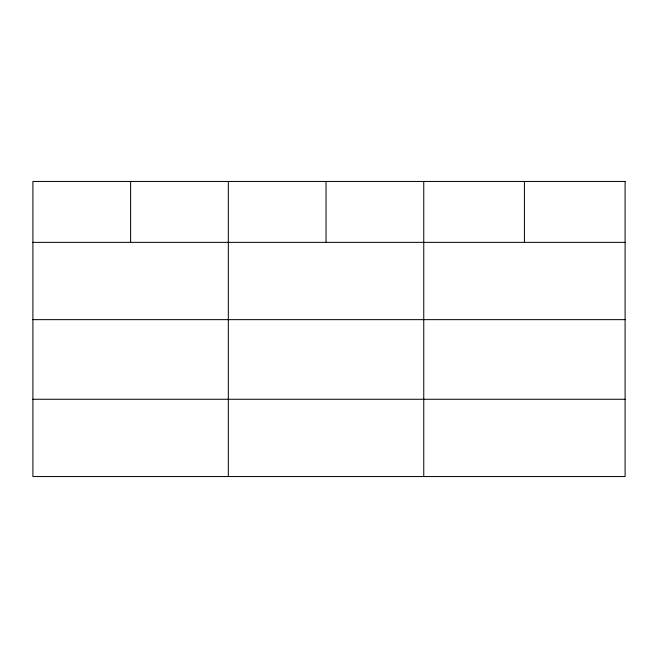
<?xml version="1.0" encoding="UTF-8"?>
<svg xmlns="http://www.w3.org/2000/svg" width="658" height="658" viewBox="0 0 658 658"><rect width="100%" height="100%" fill="white"/><g stroke="black" fill="none" stroke-linecap="round" stroke-linejoin="round"><path stroke-width="0.99" d="M32.9 242.358L625.1 242.358M32.9 319.64L625.1 319.64M32.9 399.266L625.1 399.266M524.426 181.452L524.426 242.358M423.752 181.452L423.752 476.548M326.039 181.452L326.039 242.358M228.326 181.452L228.326 476.548M130.613 181.452L130.613 242.358M625.1 181.452L32.9 181.452L32.9 476.548L625.1 476.548L625.1 181.452"/></g></svg>
